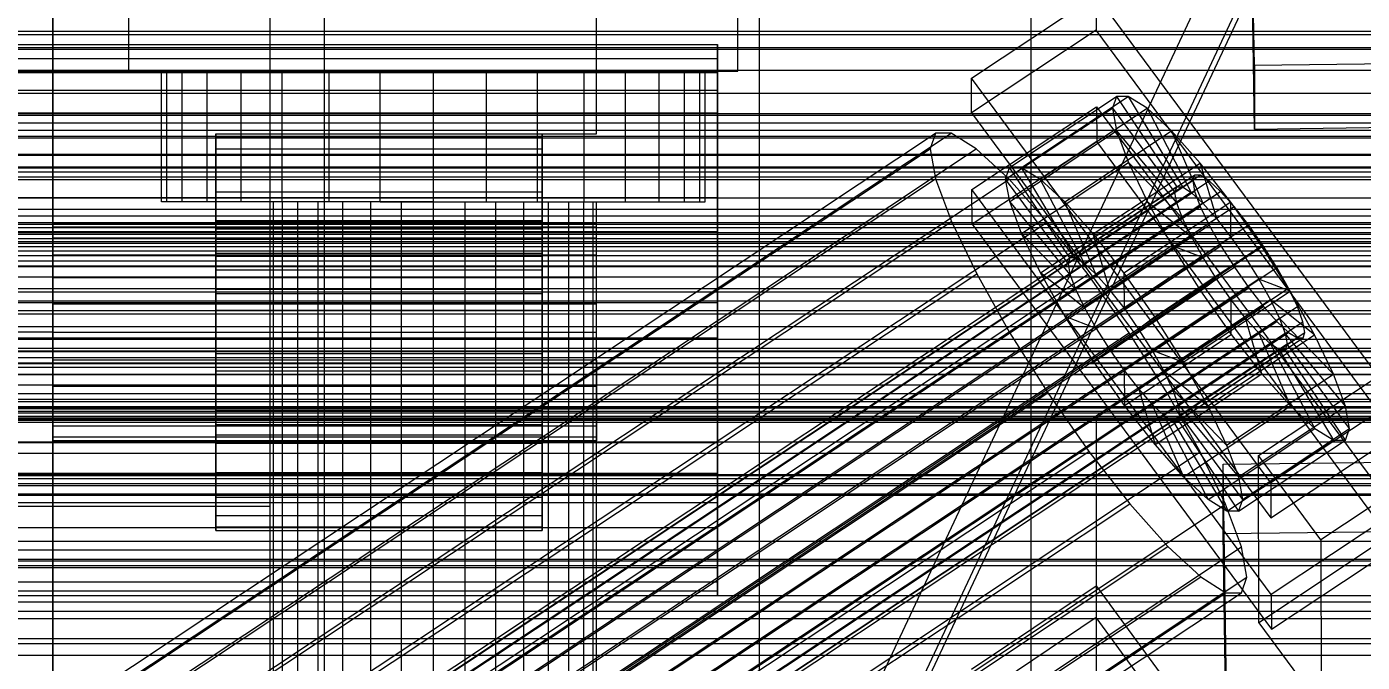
# Model space of a CAD drawing. Header units: millimetres. Extents: x -1970 to 59977, y -50268 to 6837.
# Drawn here: x 247.6 to 370.4, y -34972.4 to -34913.9 of the extents above; entities that cross this region are included whole.
import ezdxf

# ---------------------------------------------------------------- set-up
doc = ezdxf.new("R2010")
doc.units = ezdxf.units.MM
for name, color, linetype, lineweight in [('COTAS_P', 1, 'Continuous', 0), ('frontal_briquetadora', 7, 'Continuous', 0), ('frontal_C01', 7, 'Continuous', 0), ('frontal_C02', 7, 'Continuous', 0), ('frontal_C03', 7, 'Continuous', 0), ('frontal_C05', 7, 'Continuous', 0), ('frontal_dos-mix', 7, 'Continuous', 0), ('frontal_secador', 7, 'Continuous', 0), ('frontal_tolva-C01', 7, 'Continuous', 0)]:
    doc.layers.add(name, color=color, linetype=linetype, lineweight=lineweight)
doc.dimstyles.new('R19_100', dxfattribs={"dimtxt": 250, "dimasz": 150, "dimexe": 150, "dimexo": 80, "dimgap": 100, "dimtad": 1, "dimtih": 1, "dimtoh": 1, "dimdsep": 46, "dimcen": 0.09, "dimadec": 0, "dimazin": 0, "dimtfac": 1, "dimtdec": 4, "dimtofl": 0, "dimtmove": 0, "dimatfit": 3, "dimfxl": 1, "dimtolj": 1, "dimtzin": 0, "dimarcsym": 0})

# ---------------------------------------------------------------- blocks, each defined once
blk = doc.blocks.new('*D37')
at = {"layer": 'COTAS_P', "color": 0, "lineweight": -2, "transparency": 16777216}
for p, q in [((-1750, -35420), (-1750, -34450)), ((2600, -35420), (2600, -34450)), ((-1600, -34600), (2450, -34600))]:
    blk.add_line(p, q, dxfattribs=at)
at = {"layer": 'COTAS_P', "color": 0, "transparency": 16777216}
for points in [[(-1600, -34575), (-1600, -34625), (-1750, -34600)], [(2450, -34575), (2450, -34625), (2600, -34600)]]:
    blk.add_solid(points, dxfattribs=at)
at = {"layer": 'Defpoints', "color": 0, "transparency": 16777216}
for p in [(2600, -34600), (-1750, -35500), (2600, -35500)]:
    blk.add_point(p, dxfattribs=at)

msp = doc.modelspace()

# ---------------------------------------------------------------- linework, layer by layer
at = {"layer": 'frontal_briquetadora'}
for p, q in [((315, -35000), (315, -34710)), ((340, -34940), (340, -34760)), ((-1330, -34940), (340, -34940)), ((340, -34940), (490, -34940)), ((340, -34950), (340, -34940)), ((-1330, -34950), (340, -34950)), ((340, -34950), (346, -34950)), ((340, -35988), (340, -34950)), ((340, -34950), (490, -34950)), ((346, -35988), (346, -34950)), ((346, -34950), (484, -34950))]:
    msp.add_line(p, q, dxfattribs=at)
at = {"layer": 'frontal_C01'}
for p, q in [((250, -35735.764), (250, -32680.37)), ((250, -32685.104), (250, -35740.498)), ((334.501, -34918.631), (345.969, -34911.019)), ((345.969, -34911.019), (345.981, -34914.221)), ((345.969, -34911.019), (373.501, -34948.258)), ((345.981, -34914.221), (334.513, -34921.833)), ((373.513, -34951.46), (345.981, -34914.221)), ((-311.15, -34915.54), (311.15, -34915.54)), ((311.15, -34915.982), (311.15, -34915.54)), ((311.15, -34915.54), (311.15, -34916.825)), ((-311.15, -34915.982), (311.15, -34915.982)), ((311.15, -34918.122), (311.15, -34915.982)), ((-311.15, -34916.825), (311.15, -34916.825)), ((311.15, -34916.825), (311.15, -34919.749)), ((-311.15, -34918.122), (311.15, -34918.122)), ((311.15, -34921.813), (311.15, -34918.122)), ((334.513, -34921.833), (334.501, -34918.631)), ((362.033, -34955.87), (334.501, -34918.631)), ((-311.15, -34919.749), (311.15, -34919.749)), ((311.15, -34919.749), (311.15, -34924.115)), ((338.005, -34926.842), (347.835, -34920.318)), ((339.088, -34926.847), (348.918, -34920.323)), ((347.835, -34920.318), (347.47, -34921.39)), ((348.918, -34920.323), (347.835, -34920.318)), ((347.835, -34920.318), (353.378, -34928.64)), ((350.645, -34921.406), (348.918, -34920.323)), ((348.918, -34920.323), (353.892, -34928.643)), ((334.539, -34928.877), (346.008, -34921.265)), ((337.64, -34927.914), (347.47, -34921.39)), ((340.816, -34927.93), (350.645, -34921.406)), ((346.008, -34921.265), (346.02, -34924.467)), ((346.008, -34921.265), (373.539, -34958.504)), ((347.47, -34921.39), (353.205, -34929.148)), ((347.47, -34921.39), (347.847, -34923.467)), ((352.899, -34923.492), (350.645, -34921.406)), ((350.645, -34921.406), (354.71, -34929.156)), ((-311.15, -34921.813), (311.15, -34921.813)), ((311.15, -34926.804), (311.15, -34921.813)), ((334.513, -34921.833), (362.045, -34959.072)), ((-311.15, -34924.115), (311.15, -34924.115)), ((146.872, -35046.022), (331.181, -34923.69)), ((148.32, -35046.029), (332.629, -34923.698)), ((311.15, -34924.115), (311.15, -34929.623)), ((331.181, -34923.69), (330.692, -34925.124)), ((332.629, -34923.698), (331.181, -34923.69)), ((334.938, -34925.145), (332.629, -34923.698)), ((338.017, -34929.991), (347.847, -34923.467)), ((343.069, -34930.016), (352.899, -34923.492)), ((347.847, -34923.467), (353.384, -34930.132)), ((347.847, -34923.467), (348.941, -34926.406)), ((355.525, -34926.439), (352.899, -34923.492)), ((352.899, -34923.492), (355.777, -34930.144)), ((146.383, -35047.455), (330.692, -34925.124)), ((150.629, -35047.476), (334.938, -34925.145)), ((330.692, -34925.124), (331.197, -34927.9)), ((346.02, -34924.467), (334.551, -34932.078)), ((337.95, -34927.934), (334.938, -34925.145)), ((373.551, -34961.706), (346.02, -34924.467)), ((339.111, -34932.931), (348.941, -34926.406)), ((345.695, -34932.964), (355.525, -34926.439)), ((348.941, -34926.406), (353.902, -34931.524)), ((348.941, -34926.406), (350.678, -34930.009)), ((358.345, -34930.047), (355.525, -34926.439)), ((355.525, -34926.439), (357.021, -34931.54)), ((-311.15, -34926.804), (311.15, -34926.804)), ((141.218, -35069.457), (355.017, -34927.553)), ((141.731, -35069.46), (355.53, -34927.555)), ((311.15, -34932.755), (311.15, -34926.804)), ((337.64, -34927.914), (338.005, -34926.842)), ((343.549, -34935.165), (338.005, -34926.842)), ((338.005, -34926.842), (339.088, -34926.847)), ((344.062, -34935.167), (339.088, -34926.847)), ((339.088, -34926.847), (340.816, -34927.93)), ((355.017, -34927.553), (354.844, -34928.061)), ((355.53, -34927.555), (355.017, -34927.553)), ((356.348, -34928.068), (355.53, -34927.555)), ((141.045, -35069.965), (354.844, -34928.061)), ((141.224, -35070.949), (355.022, -34929.044)), ((142.549, -35069.973), (356.348, -34928.068)), ((143.617, -35070.961), (357.415, -34929.056)), ((146.887, -35050.232), (331.197, -34927.9)), ((153.641, -35050.265), (337.95, -34927.934)), ((331.197, -34927.9), (332.659, -34931.83)), ((334.551, -34932.078), (334.539, -34928.877)), ((362.071, -34966.116), (334.539, -34928.877)), ((343.376, -34935.672), (337.64, -34927.914)), ((338.017, -34929.991), (337.64, -34927.914)), ((341.461, -34931.874), (337.95, -34927.934)), ((344.88, -34935.68), (340.816, -34927.93)), ((340.816, -34927.93), (343.069, -34930.016)), ((353.378, -34928.64), (343.549, -34935.165)), ((353.892, -34928.643), (344.062, -34935.167)), ((353.205, -34929.148), (353.378, -34928.64)), ((353.378, -34928.64), (353.892, -34928.643)), ((353.892, -34928.643), (354.71, -34929.156)), ((354.844, -34928.061), (355.022, -34929.044)), ((355.022, -34929.044), (355.541, -34930.437)), ((357.415, -34929.056), (356.348, -34928.068)), ((358.659, -34930.452), (357.415, -34929.056)), ((-311.15, -34929.623), (311.15, -34929.623)), ((311.15, -34929.623), (311.15, -34935.899)), ((343.554, -34936.656), (338.017, -34929.991)), ((339.111, -34932.931), (338.017, -34929.991)), ((340.848, -34936.533), (350.678, -34930.009)), ((345.947, -34936.668), (343.069, -34930.016)), ((343.069, -34930.016), (345.695, -34932.964)), ((353.205, -34929.148), (343.376, -34935.672)), ((353.384, -34930.132), (343.554, -34936.656)), ((354.71, -34929.156), (344.88, -34935.68)), ((355.777, -34930.144), (345.947, -34936.668)), ((358.345, -34930.047), (348.515, -34936.571)), ((350.678, -34930.009), (354.725, -34933.231)), ((350.678, -34930.009), (352.938, -34934.028)), ((353.384, -34930.132), (353.205, -34929.148)), ((353.902, -34931.524), (353.384, -34930.132)), ((354.71, -34929.156), (355.777, -34930.144)), ((355.777, -34930.144), (357.021, -34931.54)), ((358.357, -34933.249), (358.345, -34930.047)), ((361.166, -34934.069), (358.345, -34930.047)), ((141.742, -35072.341), (355.541, -34930.437)), ((144.861, -35072.357), (358.659, -34930.452)), ((353.902, -34931.524), (344.073, -34938.049)), ((354.725, -34933.231), (353.902, -34931.524)), ((355.541, -34930.437), (356.363, -34932.143)), ((359.995, -34932.161), (358.659, -34930.452)), ((-440, -34931.906), (440, -34931.906)), ((-440, -34932.063), (440, -34932.063)), ((-440, -34932.361), (440, -34932.361)), ((311.15, -34932.755), (-311.15, -34932.755)), ((142.565, -35074.048), (356.363, -34932.143)), ((359.995, -34932.161), (146.196, -35074.066)), ((148.35, -35054.162), (332.659, -34931.83)), ((157.152, -35054.205), (341.461, -34931.874)), ((311.15, -34939.26), (311.15, -34932.755)), ((332.659, -34931.83), (334.981, -34936.646)), ((334.551, -34932.078), (362.083, -34969.317)), ((345.231, -34936.697), (341.461, -34931.874)), ((357.021, -34931.54), (347.191, -34938.064)), ((356.363, -34932.143), (357.434, -34934.047)), ((357.021, -34931.54), (358.357, -34933.249)), ((361.332, -34934.067), (359.995, -34932.161)), ((-440, -34932.821), (440, -34932.821)), ((-440, -34933.398), (440, -34933.398)), ((344.073, -34938.049), (339.111, -34932.931)), ((340.848, -34936.533), (339.111, -34932.931)), ((354.725, -34933.231), (344.895, -34939.755)), ((347.191, -34938.064), (345.695, -34932.964)), ((345.695, -34932.964), (348.515, -34936.571)), ((348.527, -34939.773), (358.357, -34933.249)), ((355.796, -34935.135), (354.725, -34933.231)), ((358.357, -34933.249), (359.693, -34935.154)), ((-440, -34934.129), (440, -34934.129)), ((-440, -34934.944), (440, -34934.944)), ((143.635, -35075.952), (357.434, -34934.047)), ((147.533, -35075.971), (361.332, -34934.067)), ((343.108, -34940.553), (352.938, -34934.028)), ((343.549, -34935.165), (343.376, -34935.672)), ((344.062, -34935.167), (343.549, -34935.165)), ((344.88, -34935.68), (344.062, -34935.167)), ((355.796, -34935.135), (345.966, -34941.659)), ((359.693, -34935.154), (349.863, -34941.678)), ((351.336, -34940.594), (361.166, -34934.069)), ((352.938, -34934.028), (355.796, -34935.135)), ((352.938, -34934.028), (355.569, -34938.191)), ((357.042, -34937.107), (355.796, -34935.135)), ((357.434, -34934.047), (358.68, -34936.019)), ((361.166, -34934.069), (359.693, -34935.154)), ((359.693, -34935.154), (360.939, -34937.126)), ((363.797, -34938.232), (361.166, -34934.069)), ((362.578, -34936.039), (361.332, -34934.067)), ((-440, -34935.897), (440, -34935.897)), ((-311.15, -34935.899), (311.15, -34935.899)), ((144.881, -35077.924), (358.68, -34936.019)), ((148.779, -35077.943), (362.578, -34936.039)), ((311.15, -34935.899), (311.15, -34942.515)), ((343.376, -34935.672), (343.554, -34936.656)), ((345.947, -34936.668), (344.88, -34935.68)), ((358.68, -34936.019), (360.017, -34937.925)), ((363.648, -34937.943), (362.578, -34936.039)), ((-440, -34936.896), (440, -34936.896)), ((150.672, -35058.977), (334.981, -34936.646)), ((345.231, -34936.697), (160.922, -35059.028)), ((334.981, -34936.646), (338.003, -34942.02)), ((344.895, -34939.755), (340.848, -34936.533)), ((343.108, -34940.553), (340.848, -34936.533)), ((343.554, -34936.656), (344.073, -34938.049)), ((349.002, -34942.074), (345.231, -34936.697)), ((347.191, -34938.064), (345.947, -34936.668)), ((357.042, -34937.107), (347.212, -34943.631)), ((348.515, -34936.571), (348.527, -34939.773)), ((348.515, -34936.571), (351.336, -34940.594)), ((360.939, -34937.126), (351.109, -34943.65)), ((355.569, -34938.191), (357.042, -34937.107)), ((358.378, -34939.012), (357.042, -34937.107)), ((363.797, -34938.232), (360.939, -34937.126)), ((360.939, -34937.126), (362.01, -34939.03)), ((440, -34938.006), (-440, -34938.006)), ((146.218, -35079.829), (360.017, -34937.925)), ((149.85, -35079.847), (363.648, -34937.943)), ((344.073, -34938.049), (344.895, -34939.755)), ((345.739, -34944.716), (355.569, -34938.191)), ((348.527, -34939.773), (347.191, -34938.064)), ((353.967, -34944.757), (363.797, -34938.232)), ((355.569, -34938.191), (358.39, -34942.214)), ((360.017, -34937.925), (361.352, -34939.634)), ((364.471, -34939.649), (363.648, -34937.943)), ((366.057, -34942.252), (363.797, -34938.232)), ((-440, -34939.12), (440, -34939.12)), ((-311.15, -34939.26), (311.15, -34939.26)), ((147.554, -35081.538), (361.352, -34939.634)), ((150.672, -35081.553), (364.471, -34939.649)), ((311.15, -34945.876), (311.15, -34939.26)), ((344.895, -34939.755), (345.966, -34941.659)), ((349.863, -34941.678), (348.527, -34939.773)), ((358.378, -34939.012), (348.548, -34945.536)), ((362.01, -34939.03), (352.18, -34945.554)), ((358.39, -34942.214), (358.378, -34939.012)), ((359.714, -34940.721), (358.378, -34939.012)), ((361.352, -34939.634), (362.596, -34941.03)), ((366.057, -34942.252), (362.01, -34939.03)), ((362.01, -34939.03), (362.833, -34940.736)), ((364.989, -34941.042), (364.471, -34939.649)), ((-440, -34940.311), (440, -34940.311)), ((148.798, -35082.934), (362.596, -34941.03)), ((151.191, -35082.946), (364.989, -34941.042)), ((345.966, -34941.659), (343.108, -34940.553)), ((345.739, -34944.716), (343.108, -34940.553)), ((349.863, -34941.678), (351.336, -34940.594)), ((359.714, -34940.721), (349.884, -34947.245)), ((351.336, -34940.594), (353.967, -34944.757)), ((362.833, -34940.736), (353.003, -34947.261)), ((361.21, -34945.821), (359.714, -34940.721)), ((360.958, -34942.117), (359.714, -34940.721)), ((362.596, -34941.03), (363.664, -34942.018)), ((367.794, -34945.854), (362.833, -34940.736)), ((362.833, -34940.736), (363.351, -34942.129)), ((365.168, -34942.025), (364.989, -34941.042)), ((-440, -34941.464), (440, -34941.464)), ((-311.15, -34942.515), (311.15, -34942.515)), ((149.865, -35083.922), (363.664, -34942.018)), ((150.683, -35084.435), (364.482, -34942.531)), ((151.196, -35084.438), (364.995, -34942.533)), ((151.369, -35083.93), (365.168, -34942.025)), ((153.694, -35064.351), (338.003, -34942.02)), ((164.693, -35064.406), (349.002, -34942.074)), ((311.15, -34942.515), (311.15, -34949.02)), ((338.003, -34942.02), (341.52, -34947.585)), ((345.966, -34941.659), (347.212, -34943.631)), ((348.56, -34948.738), (358.39, -34942.214)), ((352.519, -34947.639), (349.002, -34942.074)), ((351.109, -34943.65), (349.863, -34941.678)), ((360.958, -34942.117), (351.128, -34948.641)), ((363.351, -34942.129), (353.521, -34948.653)), ((356.228, -34948.776), (366.057, -34942.252)), ((358.39, -34942.214), (361.21, -34945.821)), ((363.836, -34948.769), (360.958, -34942.117)), ((362.025, -34943.105), (360.958, -34942.117)), ((368.888, -34948.794), (363.351, -34942.129)), ((363.351, -34942.129), (363.53, -34943.113)), ((363.664, -34942.018), (364.482, -34942.531)), ((364.482, -34942.531), (364.995, -34942.533)), ((364.995, -34942.533), (365.168, -34942.025)), ((367.794, -34945.854), (366.057, -34942.252)), ((-440, -34942.655), (440, -34942.655)), ((-440, -34943.769), (440, -34943.769)), ((347.212, -34943.631), (345.739, -34944.716)), ((347.212, -34943.631), (348.548, -34945.536)), ((352.18, -34945.554), (351.109, -34943.65)), ((351.109, -34943.65), (353.967, -34944.757)), ((362.025, -34943.105), (352.196, -34949.63)), ((362.843, -34943.618), (353.014, -34950.142)), ((363.357, -34943.621), (353.527, -34950.145)), ((363.53, -34943.113), (353.7, -34949.637)), ((366.09, -34950.855), (362.025, -34943.105)), ((362.843, -34943.618), (362.025, -34943.105)), ((367.817, -34951.938), (362.843, -34943.618)), ((363.357, -34943.621), (362.843, -34943.618)), ((363.53, -34943.113), (363.357, -34943.621)), ((368.9, -34951.943), (363.357, -34943.621)), ((369.265, -34950.871), (363.53, -34943.113)), ((-440, -34944.879), (440, -34944.879)), ((348.56, -34948.738), (345.739, -34944.716)), ((353.967, -34944.757), (356.228, -34948.776)), ((-440, -34945.878), (440, -34945.878)), ((-311.15, -34945.876), (311.15, -34945.876)), ((311.15, -34952.152), (311.15, -34945.876)), ((348.548, -34945.536), (348.56, -34948.738)), ((348.548, -34945.536), (349.884, -34947.245)), ((351.38, -34952.346), (361.21, -34945.821)), ((353.003, -34947.261), (352.18, -34945.554)), ((352.18, -34945.554), (356.228, -34948.776)), ((357.964, -34952.379), (367.794, -34945.854)), ((360.882, -34953.358), (372.35, -34945.746)), ((361.21, -34945.821), (363.836, -34948.769)), ((368.888, -34948.794), (367.794, -34945.854)), ((-440, -34946.831), (440, -34946.831)), ((349.884, -34947.245), (351.38, -34952.346)), ((349.884, -34947.245), (351.128, -34948.641)), ((353.521, -34948.653), (353.003, -34947.261)), ((353.003, -34947.261), (357.964, -34952.379)), ((-440, -34947.646), (440, -34947.646)), ((-440, -34948.377), (440, -34948.377)), ((157.211, -35069.916), (341.52, -34947.585)), ((168.21, -35069.971), (352.519, -34947.639)), ((341.52, -34947.585), (345.291, -34952.962)), ((351.128, -34948.641), (354.006, -34955.293)), ((351.128, -34948.641), (352.196, -34949.63)), ((355.541, -34953.013), (352.519, -34947.639)), ((353.7, -34949.637), (353.521, -34948.653)), ((353.521, -34948.653), (359.058, -34955.318)), ((373.501, -34948.258), (362.033, -34955.87)), ((-440, -34948.954), (440, -34948.954)), ((-440, -34949.414), (440, -34949.414)), ((-440, -34949.712), (440, -34949.712)), ((-440, -34949.869), (440, -34949.869)), ((-311.15, -34949.02), (311.15, -34949.02)), ((311.15, -34949.02), (311.15, -34954.971)), ((351.38, -34952.346), (348.56, -34948.738)), ((352.196, -34949.63), (356.26, -34957.379)), ((352.196, -34949.63), (353.014, -34950.142)), ((353.527, -34950.145), (353.7, -34949.637)), ((353.7, -34949.637), (359.436, -34957.395)), ((354.006, -34955.293), (363.836, -34948.769)), ((356.228, -34948.776), (357.964, -34952.379)), ((359.058, -34955.318), (368.888, -34948.794)), ((363.836, -34948.769), (366.09, -34950.855)), ((369.265, -34950.871), (368.888, -34948.794)), ((-450, -34950.263), (450, -34950.263)), ((353.014, -34950.142), (357.987, -34958.462)), ((353.014, -34950.142), (353.527, -34950.145)), ((353.527, -34950.145), (359.07, -34958.467)), ((356.26, -34957.379), (366.09, -34950.855)), ((359.436, -34957.395), (369.265, -34950.871)), ((366.09, -34950.855), (367.817, -34951.938)), ((368.9, -34951.943), (369.265, -34950.871)), ((-311.15, -34952.152), (311.15, -34952.152)), ((311.15, -34957.66), (311.15, -34952.152)), ((354.006, -34955.293), (351.38, -34952.346)), ((357.964, -34952.379), (359.058, -34955.318)), ((357.987, -34958.462), (367.817, -34951.938)), ((359.07, -34958.467), (368.9, -34951.943)), ((362.045, -34959.072), (373.513, -34951.46)), ((367.817, -34951.938), (368.9, -34951.943)), ((160.982, -35075.293), (345.291, -34952.962)), ((171.232, -35075.344), (355.541, -34953.013)), ((345.291, -34952.962), (349.061, -34957.785)), ((357.863, -34957.829), (355.541, -34953.013)), ((360.939, -34968.726), (360.882, -34953.358)), ((366.618, -34961.116), (360.882, -34953.358)), ((378.086, -34953.504), (366.618, -34961.116)), ((357.646, -34954.155), (375.644, -34953.914)), ((357.646, -34960.559), (357.646, -34954.155)), ((360.514, -35146.103), (357.646, -34954.155)), ((-311.15, -34954.971), (311.15, -34954.971)), ((311.15, -34954.971), (311.15, -34959.962)), ((356.26, -34957.379), (354.006, -34955.293)), ((359.058, -34955.318), (359.436, -34957.395)), ((362.033, -34955.87), (362.045, -34959.072)), ((-311.15, -34957.66), (311.15, -34957.66)), ((164.752, -35080.116), (349.061, -34957.785)), ((173.554, -35080.16), (357.863, -34957.829)), ((311.15, -34962.026), (311.15, -34957.66)), ((349.061, -34957.785), (352.572, -34961.725)), ((357.987, -34958.462), (356.26, -34957.379)), ((359.326, -34961.759), (357.863, -34957.829)), ((359.07, -34958.467), (357.987, -34958.462)), ((359.436, -34957.395), (359.07, -34958.467)), ((373.539, -34958.504), (362.071, -34966.116)), ((-311.15, -34959.962), (311.15, -34959.962)), ((311.15, -34959.962), (311.15, -34963.653)), ((375.644, -34960.317), (357.646, -34960.559)), ((360.514, -35152.507), (357.646, -34960.559)), ((-311.15, -34962.026), (311.15, -34962.026)), ((168.263, -35084.057), (352.572, -34961.725)), ((175.016, -35084.09), (359.326, -34961.759)), ((311.15, -34964.95), (311.15, -34962.026)), ((352.572, -34961.725), (355.584, -34964.514)), ((359.83, -34964.535), (359.326, -34961.759)), ((372.408, -34961.115), (360.939, -34968.726)), ((362.083, -34969.317), (373.551, -34961.706)), ((366.618, -34961.116), (366.675, -34976.484)), ((450, -34963.07), (-450, -34963.07)), ((-311.15, -34963.653), (311.15, -34963.653)), ((171.275, -35086.845), (355.584, -34964.514)), ((175.521, -35086.867), (359.83, -34964.535)), ((311.15, -34963.653), (311.15, -34965.793)), ((355.584, -34964.514), (357.893, -34965.961)), ((359.341, -34965.968), (359.83, -34964.535)), ((-311.15, -34964.95), (311.15, -34964.95)), ((-311.15, -34965.793), (311.15, -34965.793)), ((311.15, -34966.235), (311.15, -34964.95)), ((311.15, -34965.793), (311.15, -34966.235)), ((-311.15, -34966.235), (311.15, -34966.235)), ((173.584, -35088.293), (357.893, -34965.961)), ((175.032, -35088.3), (359.341, -34965.968)), ((357.893, -34965.961), (359.341, -34965.968)), ((362.071, -34966.116), (362.083, -34969.317)), ((360.939, -34968.726), (366.675, -34976.484))]:
    msp.add_line(p, q, dxfattribs=at)
at = {"layer": 'frontal_C02'}
for p, q in [((250, -35767.535), (250, -32976.99)), ((250, -32981.769), (250, -35772.314)), ((360.514, -34917.476), (357.646, -34723.709)), ((360.514, -34923.322), (357.646, -34729.554)), ((378.512, -34917.232), (360.514, -34917.476)), ((360.514, -34917.476), (360.514, -34923.322)), ((425, -34923.441), (-425, -34923.441)), ((360.514, -34923.322), (378.512, -34923.078)), ((425, -34926.812), (-425, -34926.812)), ((-425, -34938.288), (425, -34938.288)), ((334.501, -34973.009), (345.969, -34965.325)), ((345.969, -34965.325), (345.981, -34968.248)), ((345.969, -34965.325), (373.501, -35002.918)), ((-450, -34966.206), (450, -34966.206)), ((345.981, -34968.248), (334.513, -34975.931)), ((373.513, -35005.841), (345.981, -34968.248))]:
    msp.add_line(p, q, dxfattribs=at)
at = {"layer": 'frontal_C03'}
for p, q in [((1250, -34921.906), (-1250, -34921.906)), ((1250, -34922.787), (-1250, -34922.787)), ((1250, -34923.441), (-1250, -34923.441)), ((1250, -34925.748), (-1250, -34925.748)), ((-1250, -34926.806), (1250, -34926.806)), ((1250, -34929.658), (-1250, -34929.658)), ((1250, -34930.715), (-1250, -34930.715)), ((1250, -34933.022), (-1250, -34933.022)), ((1250, -34933.676), (-1250, -34933.676)), ((1250, -34934.557), (-1250, -34934.557)), ((1250, -34944.364), (-1250, -34944.364)), ((1250, -34945.245), (-1250, -34945.245)), ((1250, -34945.898), (-1250, -34945.898)), ((1250, -34948.206), (-1250, -34948.206)), ((-1250, -34949.263), (1250, -34949.263)), ((1530, -34950.129), (-1530, -34950.129)), ((1250, -34952.115), (-1250, -34952.115)), ((1250, -34953.173), (-1250, -34953.173)), ((1530, -34955.129), (-1530, -34955.129)), ((1270, -34955.96), (-1270, -34955.96)), ((1250, -34955.48), (-1250, -34955.48)), ((-1270, -34956.859), (1270, -34956.859)), ((1250, -34956.134), (-1250, -34956.134)), ((1250, -34957.015), (-1250, -34957.015)), ((-1500, -34961.228), (1500, -34961.228)), ((1250, -34966.821), (-1250, -34966.821)), ((1250, -34967.703), (-1250, -34967.703)), ((1250, -34968.356), (-1250, -34968.356)), ((1500, -34970.211), (-1500, -34970.211)), ((1250, -34970.664), (-1250, -34970.664)), ((-1250, -34971.721), (1250, -34971.721))]:
    msp.add_line(p, q, dxfattribs=at)
at = {"layer": 'frontal_C05'}
for p, q in [((270, -34923.75), (270, -34858)), ((270, -34918), (270, -34858)), ((300, -34923.75), (300, -34858)), ((300, -34918), (300, -34858)), ((257, -34918), (257, -34912)), ((313, -34918), (313, -34912)), ((250, -34926.38), (250, -34913.854)), ((-270, -34918), (270, -34918)), ((257, -34918), (313, -34918)), ((260.48, -34918), (260, -34918)), ((260, -34930), (260, -34918)), ((261.903, -34918), (260.48, -34918)), ((260.48, -34930), (260.48, -34918)), ((264.213, -34918), (261.903, -34918)), ((261.903, -34930), (261.903, -34918)), ((267.322, -34918), (264.213, -34918)), ((264.213, -34930), (264.213, -34918)), ((271.111, -34918), (267.322, -34918)), ((267.322, -34930), (267.322, -34918)), ((270, -34958), (270, -34918)), ((270, -34918), (300, -34918)), ((275.433, -34918), (271.111, -34918)), ((271.111, -34930), (271.111, -34918)), ((280.123, -34918), (275.433, -34918)), ((275.433, -34930), (275.433, -34918)), ((285, -34918), (280.123, -34918)), ((280.123, -34930), (280.123, -34918)), ((285, -34918), (289.877, -34918)), ((285, -34918), (285, -34930)), ((289.877, -34918), (294.567, -34918)), ((289.877, -34930), (289.877, -34918)), ((294.567, -34918), (298.889, -34918)), ((294.567, -34930), (294.567, -34918)), ((298.889, -34918), (302.678, -34918)), ((298.889, -34930), (298.889, -34918)), ((302.678, -34918), (305.787, -34918)), ((302.678, -34930), (302.678, -34918)), ((305.787, -34918), (308.097, -34918)), ((305.787, -34930), (305.787, -34918)), ((308.097, -34918), (309.52, -34918)), ((308.097, -34930), (308.097, -34918)), ((309.52, -34918), (310, -34918)), ((309.52, -34930), (309.52, -34918)), ((310, -34930), (310, -34918)), ((265, -34931.75), (265, -34923.75)), ((265, -34923.75), (265, -34924.101)), ((265, -34923.75), (295, -34923.75)), ((265, -34931.947), (265, -34924.101)), ((265, -34924.101), (265, -34925.139)), ((265, -34924.101), (295, -34924.101)), ((270, -34923.75), (300, -34923.75)), ((295, -34924.101), (295, -34923.75)), ((295, -34923.75), (295, -34931.75)), ((295, -34925.139), (295, -34924.101)), ((295, -34924.101), (295, -34931.947)), ((265, -34932.53), (265, -34925.139)), ((265, -34925.139), (265, -34926.826)), ((265, -34925.139), (295, -34925.139)), ((295, -34926.826), (295, -34925.139)), ((295, -34925.139), (295, -34932.53)), ((250, -34942), (250, -34926.38)), ((265, -34933.477), (265, -34926.826)), ((265, -34926.826), (265, -34929.095)), ((265, -34926.826), (295, -34926.826)), ((295, -34929.095), (295, -34926.826)), ((295, -34926.826), (295, -34933.477)), ((260.48, -34930), (260, -34930)), ((261.903, -34930), (260.48, -34930)), ((264.213, -34930), (261.903, -34930)), ((267.322, -34930), (264.213, -34930)), ((265, -34934.752), (265, -34929.095)), ((265, -34929.095), (265, -34931.861)), ((265, -34929.095), (295, -34929.095)), ((271.111, -34930), (267.322, -34930)), ((270.288, -34930), (270, -34930)), ((270, -35050), (270, -34930)), ((271.142, -34930), (270.288, -34930)), ((270.288, -35050), (270.288, -34930)), ((275.433, -34930), (271.111, -34930)), ((272.528, -34930), (271.142, -34930)), ((271.142, -35050), (271.142, -34930)), ((274.393, -34930), (272.528, -34930)), ((272.528, -35050), (272.528, -34930)), ((276.666, -34930), (274.393, -34930)), ((274.393, -35050), (274.393, -34930)), ((280.123, -34930), (275.433, -34930)), ((279.26, -34930), (276.666, -34930)), ((276.666, -35050), (276.666, -34930)), ((282.074, -34930), (279.26, -34930)), ((279.26, -35050), (279.26, -34930)), ((280.123, -34930), (285, -34930)), ((285, -34930), (282.074, -34930)), ((282.074, -35050), (282.074, -34930)), ((285, -34930), (287.926, -34930)), ((285, -34930), (285, -35050)), ((285, -34930), (289.877, -34930)), ((287.926, -34930), (290.74, -34930)), ((287.926, -35050), (287.926, -34930)), ((289.877, -34930), (294.567, -34930)), ((290.74, -34930), (293.334, -34930)), ((290.74, -35050), (290.74, -34930)), ((293.334, -34930), (295.607, -34930)), ((293.334, -35050), (293.334, -34930)), ((294.567, -34930), (298.889, -34930)), ((295, -34931.861), (295, -34929.095)), ((295, -34929.095), (295, -34934.752)), ((295.607, -34930), (297.472, -34930)), ((295.607, -35050), (295.607, -34930)), ((297.472, -34930), (298.858, -34930)), ((297.472, -35050), (297.472, -34930)), ((298.858, -34930), (299.712, -34930)), ((298.858, -35050), (298.858, -34930)), ((298.889, -34930), (302.678, -34930)), ((299.712, -34930), (300, -34930)), ((299.712, -35050), (299.712, -34930)), ((300, -35050), (300, -34930)), ((302.678, -34930), (305.787, -34930)), ((305.787, -34930), (308.097, -34930)), ((308.097, -34930), (309.52, -34930)), ((309.52, -34930), (310, -34930)), ((250, -34932.341), (250, -34932)), ((300, -34932), (250, -34932)), ((250, -34933.34), (250, -34932.341)), ((300, -34932.341), (250, -34932.341)), ((265, -34931.947), (265, -34931.75)), ((295, -34931.75), (265, -34931.75)), ((265, -34936.305), (265, -34931.861)), ((265, -34931.861), (265, -34935.016)), ((265, -34931.861), (295, -34931.861)), ((265, -34932.53), (265, -34931.947)), ((295, -34931.947), (265, -34931.947)), ((265, -34933.477), (265, -34932.53)), ((295, -34932.53), (265, -34932.53)), ((295, -34931.75), (295, -34931.947)), ((295, -34935.016), (295, -34931.861)), ((295, -34931.861), (295, -34936.305)), ((295, -34931.947), (295, -34932.53)), ((295, -34932.53), (295, -34933.477)), ((300, -34932.341), (300, -34932)), ((300, -34933.34), (300, -34932.341)), ((250, -34934.929), (250, -34933.34)), ((300, -34933.34), (250, -34933.34)), ((265, -34934.752), (265, -34933.477)), ((295, -34933.477), (265, -34933.477)), ((295, -34933.477), (295, -34934.752)), ((300, -34934.929), (300, -34933.34)), ((250, -34937), (250, -34934.929)), ((300, -34934.929), (250, -34934.929)), ((265, -34936.305), (265, -34934.752)), ((295, -34934.752), (265, -34934.752)), ((265, -34938.077), (265, -34935.016)), ((265, -34935.016), (265, -34938.44)), ((265, -34935.016), (295, -34935.016)), ((295, -34934.752), (295, -34936.305)), ((295, -34938.44), (295, -34935.016)), ((295, -34935.016), (295, -34938.077)), ((300, -34937), (300, -34934.929)), ((265, -34938.077), (265, -34936.305)), ((295, -34936.305), (265, -34936.305)), ((295, -34936.305), (295, -34938.077)), ((250, -34939.412), (250, -34937)), ((300, -34937), (250, -34937)), ((300, -34939.412), (300, -34937)), ((265, -34940), (265, -34938.077)), ((295, -34938.077), (265, -34938.077)), ((265, -34940), (265, -34938.44)), ((265, -34938.44), (265, -34942)), ((265, -34938.44), (295, -34938.44)), ((295, -34938.077), (295, -34940)), ((295, -34942), (295, -34938.44)), ((295, -34938.44), (295, -34940)), ((250, -34942), (250, -34939.412)), ((300, -34939.412), (250, -34939.412)), ((265, -34942), (265, -34940)), ((295, -34940), (265, -34940)), ((295, -34940), (295, -34942)), ((300, -34942), (300, -34939.412)), ((250, -34942), (-250, -34942)), ((250, -34942), (250, -34957.62)), ((250, -34942), (250, -34944.588)), ((250, -34942), (300, -34942)), ((265, -34942), (295, -34942)), ((265, -34942), (265, -34944)), ((265, -34945.56), (265, -34942)), ((295, -34942), (295, -34945.56)), ((295, -34944), (295, -34942)), ((300, -34944.588), (300, -34942)), ((250, -34944.588), (250, -34947)), ((300, -34944.588), (250, -34944.588)), ((265, -34944), (265, -34945.56)), ((295, -34944), (265, -34944)), ((265, -34944), (265, -34945.923)), ((295, -34945.56), (295, -34944)), ((295, -34945.923), (295, -34944)), ((300, -34944.588), (300, -34947)), ((265, -34945.56), (295, -34945.56)), ((265, -34948.984), (265, -34945.56)), ((265, -34945.923), (265, -34948.984)), ((295, -34945.923), (265, -34945.923)), ((265, -34945.923), (265, -34947.695)), ((295, -34945.56), (295, -34948.984)), ((295, -34948.984), (295, -34945.923)), ((295, -34947.695), (295, -34945.923)), ((250, -34947), (250, -34949.071)), ((300, -34947), (250, -34947)), ((300, -34947), (300, -34949.071)), ((265, -34947.695), (265, -34952.139)), ((295, -34947.695), (265, -34947.695)), ((265, -34947.695), (265, -34949.248)), ((295, -34952.139), (295, -34947.695)), ((295, -34949.248), (295, -34947.695)), ((250, -34949.071), (250, -34950.66)), ((300, -34949.071), (250, -34949.071)), ((265, -34948.984), (295, -34948.984)), ((265, -34952.139), (265, -34948.984)), ((265, -34949.248), (265, -34954.905)), ((295, -34949.248), (265, -34949.248)), ((265, -34949.248), (265, -34950.523)), ((295, -34948.984), (295, -34952.139)), ((295, -34954.905), (295, -34949.248)), ((295, -34950.523), (295, -34949.248)), ((300, -34949.071), (300, -34950.66)), ((250, -34950.66), (250, -34951.659)), ((300, -34950.66), (250, -34950.66)), ((265, -34950.523), (265, -34957.174)), ((295, -34950.523), (265, -34950.523)), ((265, -34950.523), (265, -34951.47)), ((295, -34957.174), (295, -34950.523)), ((295, -34951.47), (295, -34950.523)), ((300, -34950.66), (300, -34951.659)), ((250, -34951.659), (250, -34952)), ((300, -34951.659), (250, -34951.659)), ((300, -34952), (250, -34952)), ((265, -34951.47), (265, -34958.861)), ((295, -34951.47), (265, -34951.47)), ((265, -34951.47), (265, -34952.053)), ((265, -34952.053), (265, -34959.899)), ((295, -34952.053), (265, -34952.053)), ((265, -34952.053), (265, -34952.25)), ((265, -34952.139), (295, -34952.139)), ((265, -34954.905), (265, -34952.139)), ((265, -34952.25), (265, -34960.25)), ((295, -34952.25), (265, -34952.25)), ((295, -34958.861), (295, -34951.47)), ((295, -34952.053), (295, -34951.47)), ((295, -34959.899), (295, -34952.053)), ((295, -34952.25), (295, -34952.053)), ((295, -34952.139), (295, -34954.905)), ((295, -34960.25), (295, -34952.25)), ((300, -34951.659), (300, -34952)), ((265, -34954.905), (295, -34954.905)), ((265, -34957.174), (265, -34954.905)), ((295, -34954.905), (295, -34957.174)), ((265, -34957.174), (295, -34957.174)), ((265, -34958.861), (265, -34957.174)), ((295, -34957.174), (295, -34958.861)), ((-270, -34958), (270, -34958)), ((250, -34957.62), (250, -34970.146)), ((265, -34958.861), (295, -34958.861)), ((265, -34959.899), (265, -34958.861)), ((295, -34958.861), (295, -34959.899)), ((265, -34959.899), (295, -34959.899)), ((265, -34960.25), (265, -34959.899)), ((265, -34960.25), (295, -34960.25)), ((295, -34959.899), (295, -34960.25)), ((250, -34970.146), (250, -34977.097))]:
    msp.add_line(p, q, dxfattribs=at)
at = {"layer": 'frontal_dos-mix'}
msp.add_line((275, -35980), (275, -33282.5), dxfattribs=at)
at = {"layer": 'frontal_secador'}
for p, q in [((1320, -34914.343), (-1320, -34914.343)), ((1250, -34914.651), (-1250, -34914.651)), ((1320, -34916), (-1320, -34916)), ((1250, -34915.859), (-1250, -34915.859)), ((1320, -34917.929), (-1320, -34917.929)), ((-1320, -34920), (1320, -34920)), ((-1250, -34920), (1250, -34920)), ((1320, -34922.071), (-1320, -34922.071)), ((1320, -34924), (-1320, -34924)), ((1250, -34924.141), (-1250, -34924.141)), ((1320, -34925.657), (-1320, -34925.657)), ((1320, -34926.928), (-1320, -34926.928)), ((1320, -34927.727), (-1320, -34927.727)), ((1250, -34927.285), (-1250, -34927.285)), ((1320, -34928), (-1320, -34928)), ((1250, -34928), (-1250, -34928)), ((1250, -34931.314), (-1250, -34931.314)), ((1250, -34933.856), (-1250, -34933.856)), ((1250, -34935.455), (-1250, -34935.455)), ((1250, -34936), (-1250, -34936)), ((1360, -34943.5), (-1360, -34943.5)), ((1250, -34943.75), (-1250, -34943.75)), ((1360, -34944.863), (-1360, -34944.863)), ((1360, -34948.859), (-1360, -34948.859)), ((1360, -34955.216), (-1360, -34955.216)), ((1250, -34962.924), (-1250, -34962.924)), ((1360, -34963.5), (-1360, -34963.5))]:
    msp.add_line(p, q, dxfattribs=at)
at = {"layer": 'frontal_tolva-C01'}
for p, q in [((596.379, -34398.3), (221.379, -35196.873)), ((600, -34398.805), (225, -35197.379)), ((225, -35198.574), (600, -34400))]:
    msp.add_line(p, q, dxfattribs=at)

# ---------------------------------------------------------------- dimensions: what is measured, and where the dimension line sits
at = {"layer": 'COTAS_P'}
dim = msp.add_aligned_dim(p1=(-1750, -35500), p2=(2600, -35500), distance=900, text='<> P', dimstyle='R19_100', dxfattribs=at)
dim.commit()
dim.dimension.update_dxf_attribs({"geometry": '*D37', "text_midpoint": (425, -34600)})

doc.saveas('drawing.dxf')
